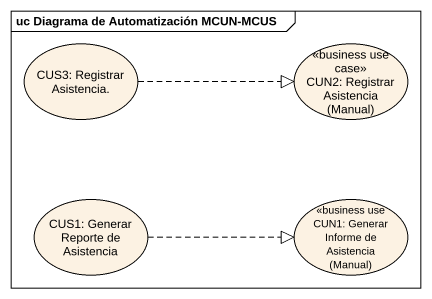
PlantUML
@startuml
mainframe uc Diagrama de Automatización MCUN-MCUS
usecase "CUS3: Registrar Asistencia." as CUS3_Registrar_Asistencia
usecase "CUN2: Registrar Asistencia (Manual)" as CUN2_Registrar_Asistencia <<business use case>>
usecase "CUS1: Generar Reporte de Asistencia" as CUS1_Generar_Reporte_de
usecase "CUN1: Generar Informe de Asistencia (Manual)" as CUN1_Generar_Informe_de <<business use case>>
CUS3_Registrar_Asistencia .right.|> CUN2_Registrar_Asistencia
CUS1_Generar_Reporte_de .right.|> CUN1_Generar_Informe_de
@enduml
